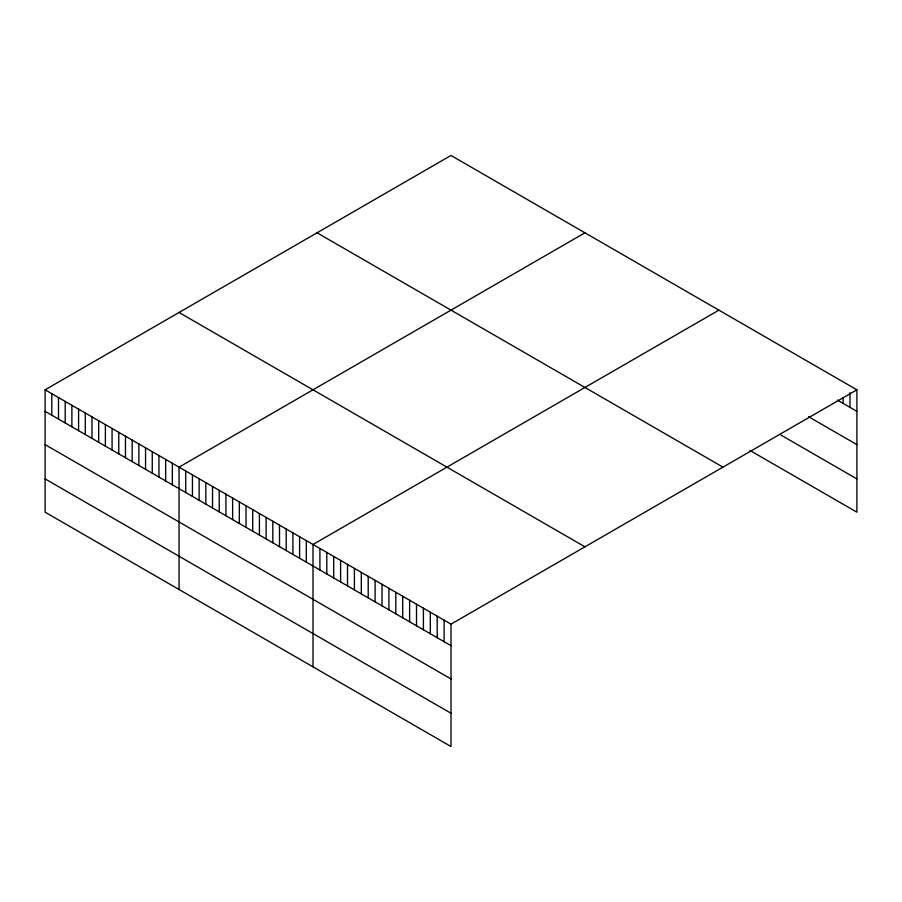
<?xml version="1.0" encoding="UTF-8"?>
<svg xmlns="http://www.w3.org/2000/svg" width="902" height="902" viewBox="0 0 902 902"><rect width="100%" height="100%" fill="white"/><g stroke="black" fill="none" stroke-linecap="round" stroke-linejoin="round"><path stroke-width="1.35" d="M45.1 389.811L451.011 624.15L451.011 746.529L45.1 512.178L45.1 389.811L450.989 155.471L856.9 389.822L856.9 512.189L749.945 450.448M584.936 232.806L179.047 467.146L179.047 589.513M718.894 310.141L313.005 544.481L313.005 666.849M451.011 624.15L856.9 389.822M837.349 400.06L856.9 411.346M808.598 416.735L856.9 444.63M780.997 435.091L856.9 478.917M317.042 232.795L722.953 467.146M179.047 312.475L584.958 546.826M45.1 411.335L451.011 645.685M45.1 444.618L451.011 678.969M45.1 478.906L451.011 713.256M850 392.562L850 407.366M843.099 397.996L843.099 403.374M444.111 620.17L444.111 641.694M437.211 616.19L437.211 637.714M430.31 612.199L430.31 633.734M423.41 608.219L423.41 629.743M416.51 604.239L416.51 625.762M409.609 600.247L409.609 621.782M402.709 596.267L402.709 617.791M395.809 592.287L395.809 613.811M388.909 588.296L388.909 609.831M382.008 584.316L382.008 605.84M375.108 580.336L375.108 601.859M368.208 576.344L368.208 597.879M361.307 572.364L361.307 593.888M354.407 568.384L354.407 589.908M347.507 564.393L347.507 585.928M340.606 560.413L340.606 581.937M333.706 556.433L333.706 577.957M326.806 552.441L326.806 573.976M319.906 548.461L319.906 569.985M306.308 540.614L306.308 562.138M299.611 536.746L299.611 558.27M292.913 532.879L292.913 554.403M286.216 529.012L286.216 550.536M279.519 525.144L279.519 546.668M272.81 521.277L272.81 542.801M266.113 517.41L266.113 538.934M259.415 513.542L259.415 535.066M252.718 509.675L252.718 531.199M246.02 505.808L246.02 527.332M239.323 501.94L239.323 523.476M232.626 498.073L232.626 519.608M225.928 494.206L225.928 515.741M219.231 490.338L219.231 511.874M212.534 486.471L212.534 508.006M205.836 482.604L205.836 504.139M199.139 478.736L199.139 500.272M192.442 474.869L192.442 496.404M185.744 471.013L185.744 492.537M172.35 463.278L172.35 484.802M165.652 459.411L165.652 480.935M158.955 455.544L158.955 477.068M152.258 451.676L152.258 473.2M145.56 447.809L145.56 469.333M138.863 443.942L138.863 465.466M132.166 440.075L132.166 461.598M125.468 436.207L125.468 457.731M118.771 432.34L118.771 453.864M112.073 428.473L112.073 449.997M105.376 424.605L105.376 446.129M98.679 420.738L98.679 442.273M91.981 416.871L91.981 438.406M85.284 413.003L85.284 434.538M78.587 409.136L78.587 430.671M71.889 405.269L71.889 426.804M65.192 401.401L65.192 422.937M58.495 397.534L58.495 419.069M51.797 393.678L51.797 415.202"/></g></svg>
